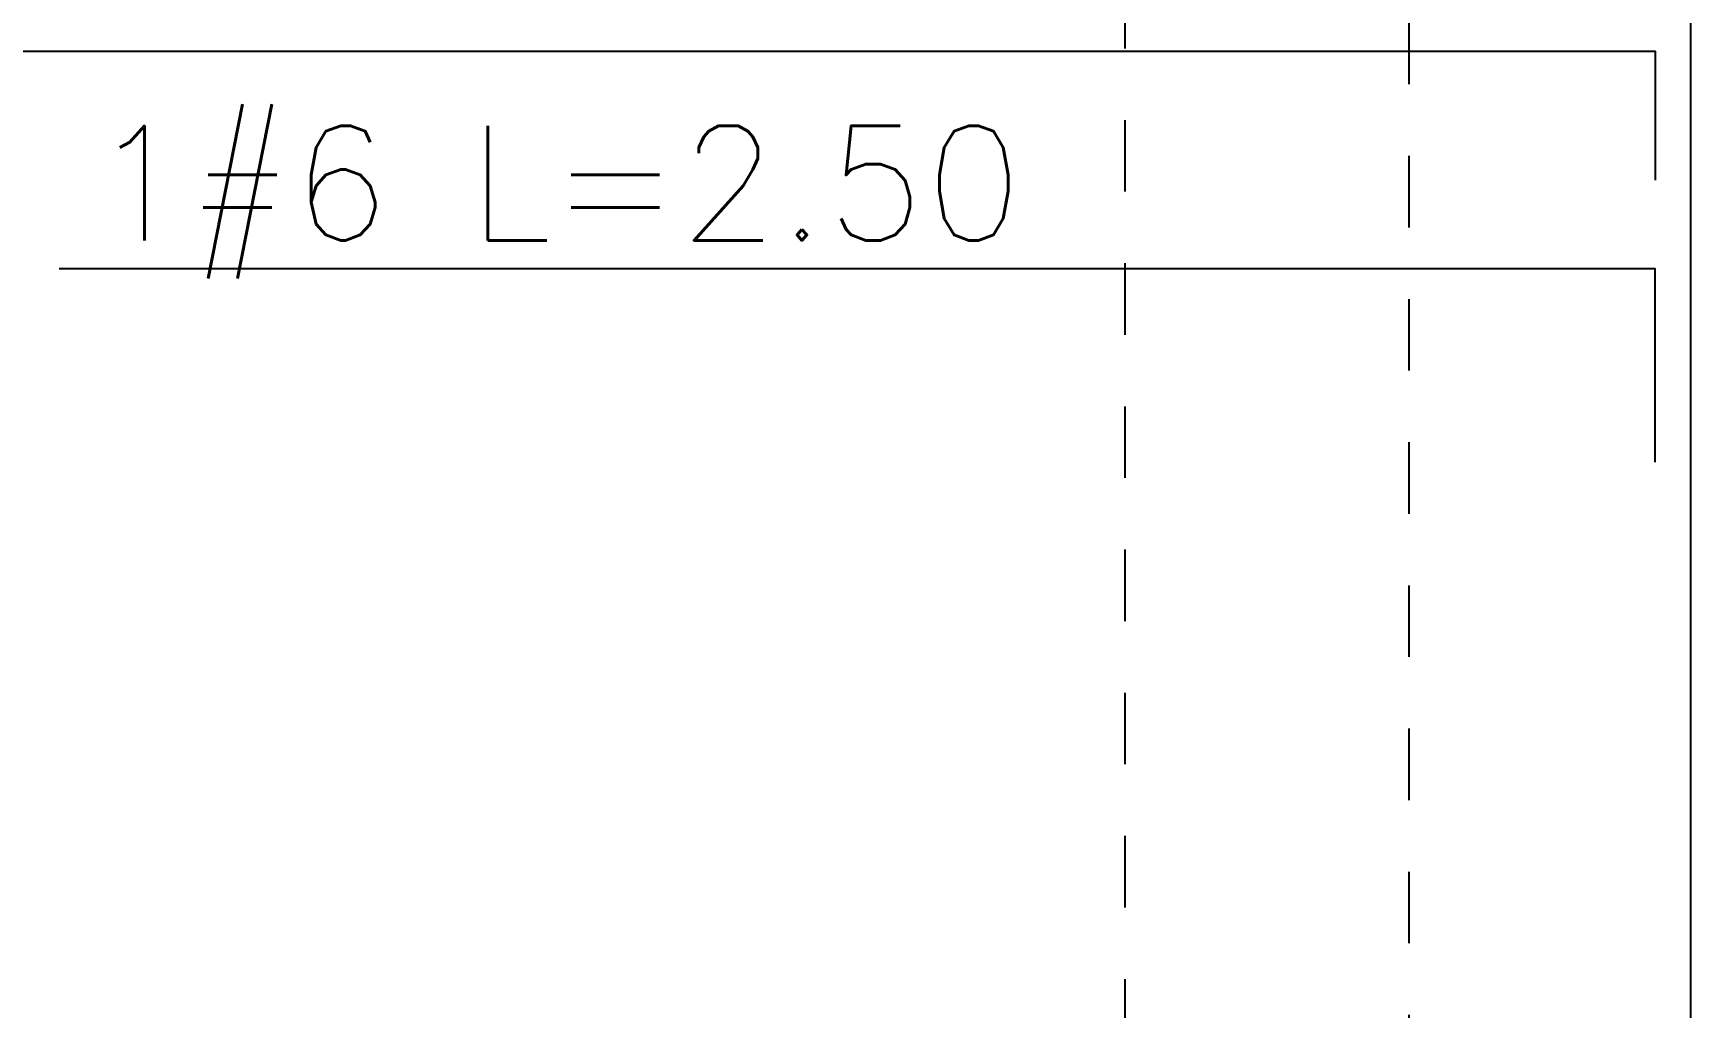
# Model space of a CAD drawing. Header units: millimetres. Extents: x 0 to 212, y -9 to 41.
# Drawn here: x 32.045 to 34.362, y 31.073 to 32.434 of the extents above; entities that cross this region are included whole.
import ezdxf
from ezdxf.enums import TextEntityAlignment as Align

# ---------------------------------------------------------------- set-up
doc = ezdxf.new("R2010")
doc.units = ezdxf.units.MM
doc.header["$LTSCALE"] = 0.01
doc.linetypes.add('DASHDOT', pattern=[1, 0.5, -0.25, 0, -0.25])
doc.linetypes.add('DASHED2', pattern=[0.375, 0.25, -0.125])
for name, color, linetype in [('FC_BORDE VIGA', 4, 'Continuous'), ('FC_EJES', 1, 'DASHDOT'), ('FC_PROYECCION', 6, 'DASHED2'), ('FC_R-80', 11, 'Continuous'), ('FC_REFUERZO', 5, 'Continuous')]:
    doc.layers.add(name, color=color, linetype=linetype)
doc.styles.get("Standard").update_dxf_attribs({"font": 'romans.shx'})

msp = doc.modelspace()

# ---------------------------------------------------------------- linework, layer by layer
at = {"layer": 'FC_BORDE VIGA'}
msp.add_lwpolyline([(24.3059, 29.1171), (34.3615, 29.1171), (34.3615, 32.7131), (24.3059, 32.7131)], close=True, dxfattribs=at)
at = {"layer": 'FC_EJES', "ltscale": 0.6}
msp.add_lwpolyline([(33.9676, 33.6631), (33.9676, 29.1171)], dxfattribs=at)
at = {"layer": 'FC_PROYECCION', "ltscale": 0.6}
msp.add_lwpolyline([(33.5707, 32.7131), (33.5707, 29.1171)], dxfattribs=at)
at = {"layer": 'FC_REFUERZO'}
for points in [[(27.0605, 32.2291), (27.0605, 32.4091), (34.3115, 32.4091), (34.3115, 32.2291)], [(34.3115, 31.8351), (34.3115, 32.1051), (32.0815, 32.1051)]]:
    msp.add_lwpolyline(points, dxfattribs=at)

# ---------------------------------------------------------------- texts
at = {"layer": 'FC_R-80'}
msp.add_text('1#6 L=2.50', height=0.16, dxfattribs=at).set_placement((32.7766, 32.145), align=Align.CENTER)

doc.saveas('drawing.dxf')
